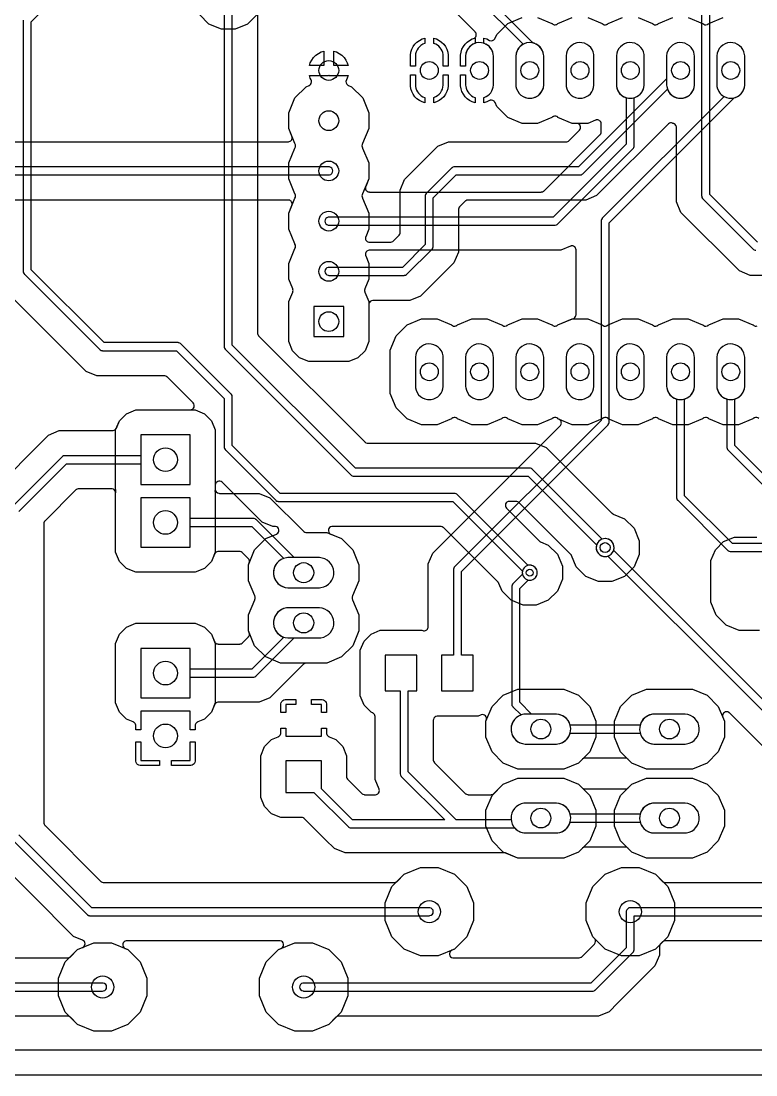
# Model space of a CAD drawing. Header units: millimetres. Extents: x 0 to 92.7, y 0 to 94.9.
# Drawn here: x 18.7 to 55.9, y 0 to 53.3 of the extents above; entities that cross this region are included whole.
import ezdxf

# ---------------------------------------------------------------- set-up
doc = ezdxf.new("R2010")
doc.units = ezdxf.units.MM

msp = doc.modelspace()

# ---------------------------------------------------------------- linework, layer by layer
at = {"layer": '16_copper'}
for points in [[(39.286, 56.947), (44.111, 52.121), (44.088, 52.109, 0.250487), (43.746, 51.539), (43.746, 50.061), (43.753, 49.993, 0.906348), (45.154, 50.061), (45.154, 51.539), (45.147, 51.607, 0.276738), (44.687, 52.168), (44.621, 52.188), (44.615, 52.189), (44.615, 52.189), (44.609, 52.195, 0.018024), (44.6, 52.207), (44.594, 52.214), (39.514, 57.294)], [(18.847, 53.34), (18.847, 40.64), (18.848, 40.63), (18.848, 40.62, 0.132342), (18.885, 40.521), (18.891, 40.515, 0.018024), (18.9, 40.503), (18.906, 40.496), (22.716, 36.686), (22.724, 36.68), (22.731, 36.673, 0.132344), (22.828, 36.629), (22.836, 36.629, 0.018059), (22.851, 36.628), (22.86, 36.627), (26.586, 36.627), (29.007, 34.206), (29.007, 31.75), (29.008, 31.74), (29.008, 31.73, 0.132342), (29.045, 31.631), (29.051, 31.625, 0.018024), (29.06, 31.613), (29.066, 31.606), (31.606, 29.066), (31.614, 29.06), (31.621, 29.053, 0.132344), (31.718, 29.009), (31.726, 29.009, 0.018059), (31.741, 29.008), (31.75, 29.007), (40.556, 29.007), (44.08, 25.482), (44.078, 25.474, 0.493144), (44.475, 25.022), (44.524, 25.028, 1), (44.376, 25.772), (44.368, 25.77), (40.784, 29.354), (40.776, 29.36), (40.769, 29.367, 0.132344), (40.672, 29.411), (40.664, 29.411, 0.018059), (40.649, 29.412), (40.64, 29.413), (31.834, 29.413), (29.413, 31.834), (29.413, 34.29), (29.412, 34.3), (29.412, 34.31, 0.132342), (29.375, 34.409), (29.369, 34.415, 0.018024), (29.36, 34.427), (29.354, 34.434), (26.814, 36.974), (26.806, 36.98), (26.799, 36.987, 0.132344), (26.702, 37.031), (26.694, 37.031, 0.018059), (26.679, 37.032), (26.67, 37.033), (22.944, 37.033), (19.253, 40.724), (19.253, 53.256), (22.944, 56.947)], [(71.696, 40.437), (55.587, 40.437), (55.046, 40.661), (52.091, 43.616), (51.867, 44.157), (51.867, 47.919), (51.867, 47.92), (51.867, 47.92, 0.087944), (51.854, 47.99), (51.846, 48.006), (51.839, 48.021, 0.141685), (51.748, 48.103), (51.732, 48.11), (51.731, 48.11), (51.73, 48.111, 0.037715), (51.696, 48.119), (51.681, 48.121), (51.66, 48.129, 0.260385), (51.463, 48.106), (51.46, 48.104), (51.458, 48.102), (51.45, 48.095), (51.439, 48.085), (47.824, 44.471), (47.283, 44.247), (46.668, 44.247), (46.663, 44.248), (46.659, 44.247), (46.654, 44.248), (41.334, 44.248), (41.324, 44.247), (41.314, 44.247, 0.132342), (41.215, 44.209), (41.209, 44.204, 0.018024), (41.197, 44.194), (41.19, 44.188), (40.902, 43.9), (40.895, 43.892), (40.888, 43.885, 0.132344), (40.845, 43.788), (40.844, 43.78, 0.018059), (40.843, 43.765), (40.842, 43.756), (40.842, 41.617), (40.618, 41.076), (38.934, 39.392), (38.393, 39.168), (36.517, 39.168), (36.516, 39.168), (36.516, 39.168, 0.366019), (36.317, 38.997), (36.314, 38.965), (36.314, 37.093), (36.121, 36.627), (35.763, 36.269), (35.297, 36.076), (33.283, 36.076), (32.817, 36.269), (32.459, 36.627), (32.266, 37.093), (32.266, 39.107), (32.468, 39.594), (32.471, 39.604), (32.475, 39.613, 0.132341), (32.478, 39.719), (32.475, 39.727, 0.018104), (32.471, 39.741), (32.471, 39.742), (32.469, 39.746), (32.469, 39.747), (32.468, 39.75), (32.266, 40.237), (32.266, 41.043), (32.578, 41.795), (32.578, 41.795, 0.290674), (32.58, 42.02), (32.578, 42.024), (32.266, 42.777), (32.266, 43.583), (32.578, 44.335), (32.578, 44.335, 0.257634), (32.593, 44.539), (32.584, 44.553), (32.578, 44.564), (32.266, 45.317), (32.266, 46.123), (32.578, 46.875), (32.578, 46.875, 0.290674), (32.58, 47.1), (32.578, 47.104), (32.266, 47.857), (32.266, 48.663), (32.574, 49.407), (33.143, 49.976), (33.3, 50.041), (33.307, 50.045, 0.378372), (33.415, 50.291), (33.412, 50.3), (33.409, 50.308), (33.406, 50.313), (33.403, 50.321), (33.356, 50.413), (33.311, 50.55), (34.243, 50.55), (34.244, 50.55), (34.245, 50.55, 0.037338), (34.28, 50.553), (34.29, 50.556), (34.303, 50.553, 0.002034), (34.305, 50.553), (34.337, 50.55), (35.269, 50.55), (35.224, 50.413), (35.177, 50.321, 0.390782), (35.252, 50.055), (35.26, 50.051), (35.267, 50.046), (35.273, 50.044), (35.28, 50.041), (35.437, 49.976), (36.006, 49.407), (36.314, 48.663), (36.314, 47.857), (36.002, 47.105), (36.002, 47.105, 0.290646), (36, 46.88), (36.002, 46.876), (36.314, 46.123), (36.314, 45.317), (36.002, 44.565), (36.002, 44.565, 0.257636), (35.987, 44.361), (35.996, 44.347), (36.002, 44.336), (36.314, 43.583), (36.314, 42.777), (36.155, 42.393), (36.153, 42.389), (36.152, 42.385), (36.152, 42.384), (36.151, 42.384, 0.46906), (36.31, 42.115), (36.326, 42.114), (36.336, 42.112), (36.339, 42.113), (36.343, 42.112), (37.406, 42.112), (37.416, 42.113), (37.426, 42.113, 0.132342), (37.525, 42.151), (37.531, 42.156), (37.537, 42.16), (37.538, 42.161), (37.538, 42.161), (37.543, 42.166), (37.55, 42.172), (37.838, 42.46), (37.845, 42.468), (37.852, 42.475, 0.132344), (37.895, 42.572), (37.896, 42.58, 0.018059), (37.897, 42.595), (37.898, 42.604), (37.898, 44.743), (38.122, 45.284), (39.806, 46.968), (40.347, 47.192), (46.295, 47.192), (46.305, 47.193), (46.315, 47.193, 0.132342), (46.414, 47.231), (46.42, 47.236), (46.426, 47.24), (46.427, 47.241), (46.427, 47.241), (46.431, 47.246), (46.438, 47.252), (46.962, 47.775), (46.968, 47.782, 0.651678), (46.818, 48.122), (46.597, 48.122), (45.872, 48.423), (45.864, 48.431, 0.294201), (45.649, 48.476), (45.633, 48.471), (45.632, 48.47), (45.631, 48.47, 0.039183), (45.601, 48.452), (45.576, 48.431), (45.568, 48.423), (44.843, 48.122), (44.057, 48.122), (43.332, 48.423), (42.777, 48.978), (42.695, 49.175), (42.691, 49.183, 0.378372), (42.445, 49.29), (42.436, 49.287), (42.428, 49.284), (42.422, 49.281), (42.415, 49.278), (42.278, 49.208), (42.135, 49.162), (42.135, 49.429), (42.147, 49.432, 0.303347), (42.614, 50.061), (42.614, 51.539), (42.607, 51.607, 0.906348), (41.206, 51.539), (41.206, 51.025), (40.952, 51.025), (40.952, 51.579), (40.976, 51.728), (41.022, 51.872), (41.091, 52.006), (41.179, 52.128), (41.286, 52.235), (41.408, 52.323), (41.542, 52.392), (41.606, 52.413, 0.508864), (41.708, 52.725), (41.705, 52.729), (41.702, 52.733), (41.696, 52.74), (41.687, 52.75), (38.819, 55.617)], [(53.137, 54.526), (53.137, 44.45), (53.138, 44.44), (53.138, 44.43, 0.132342), (53.175, 44.331), (53.181, 44.325, 0.018024), (53.19, 44.313), (53.196, 44.306), (55.736, 41.766), (55.744, 41.76), (55.751, 41.753, 0.132344), (55.848, 41.709), (55.856, 41.709, 0.018059), (55.871, 41.708), (55.88, 41.707)], [(29.008, 54.203), (29.008, 36.83), (29.009, 36.819), (29.009, 36.809, 0.132639), (29.047, 36.71), (29.052, 36.704), (29.056, 36.699), (29.061, 36.694), (29.067, 36.687), (35.417, 30.337), (35.425, 30.33), (35.433, 30.323, 0.132636), (35.529, 30.28), (35.537, 30.279), (35.543, 30.278), (35.551, 30.278), (35.56, 30.278), (44.366, 30.278), (47.83, 26.814), (47.815, 26.759, 0.493143), (48.29, 26.217), (48.349, 26.225, 1), (48.171, 27.115), (48.116, 27.1), (44.593, 30.623), (44.585, 30.63), (44.577, 30.637, 0.132636), (44.481, 30.68), (44.473, 30.681), (44.467, 30.682), (44.459, 30.682), (44.45, 30.682), (35.644, 30.682), (29.412, 36.914), (29.412, 54.203)], [(30.682, 53.621), (30.682, 37.524), (30.683, 37.514), (30.683, 37.504, 0.132342), (30.721, 37.405), (30.726, 37.399, 0.018024), (30.736, 37.387), (30.742, 37.38), (36.11, 32.012), (36.118, 32.005), (36.125, 31.998, 0.132344), (36.222, 31.955), (36.23, 31.954, 0.018059), (36.245, 31.953), (36.254, 31.952), (44.743, 31.952), (45.284, 31.728), (48.602, 28.41), (48.606, 28.407), (48.61, 28.402, 0.043887), (48.639, 28.381), (48.651, 28.375), (48.66, 28.37), (48.664, 28.368), (48.668, 28.366), (49.236, 28.131), (49.721, 27.646), (49.983, 27.013), (49.983, 26.327), (49.721, 25.694), (49.236, 25.209), (48.603, 24.947), (47.917, 24.947), (47.284, 25.209), (46.799, 25.694), (46.564, 26.262), (46.561, 26.267), (46.559, 26.273, 0.043889), (46.541, 26.304), (46.532, 26.314), (46.526, 26.322), (46.523, 26.325), (46.52, 26.328), (43.9, 28.948), (43.892, 28.955), (43.885, 28.962, 0.132344), (43.788, 29.005), (43.78, 29.006, 0.018059), (43.765, 29.007), (43.756, 29.008), (43.416, 29.008), (43.407, 29.007, 0.651699), (43.273, 28.661), (44.933, 27.001), (44.937, 26.997), (44.941, 26.993, 0.043887), (44.97, 26.972), (44.982, 26.965), (44.991, 26.96), (44.994, 26.959), (44.998, 26.957), (45.384, 26.797), (45.847, 26.334), (46.098, 25.728), (46.098, 25.072), (45.847, 24.466), (45.384, 24.003), (44.778, 23.752), (44.122, 23.752), (43.516, 24.003), (43.053, 24.466), (42.893, 24.852), (42.89, 24.857), (42.888, 24.862, 0.043889), (42.87, 24.893), (42.861, 24.903), (42.855, 24.911), (42.852, 24.914), (42.849, 24.917), (40.089, 27.677), (40.082, 27.684), (40.074, 27.691, 0.132344), (39.978, 27.734), (39.969, 27.735, 0.018059), (39.955, 27.736), (39.946, 27.737), (34.472, 27.737), (34.458, 27.736), (34.445, 27.735, 0.704923), (34.365, 27.361), (34.369, 27.359), (34.373, 27.356), (34.382, 27.352), (34.394, 27.346), (34.933, 27.123), (35.505, 26.551), (35.814, 25.804), (35.814, 24.996), (35.496, 24.228), (35.489, 24.216, 0.220875), (35.49, 24.041), (35.496, 24.031), (35.814, 23.264), (35.814, 22.456), (35.505, 21.709), (34.933, 21.137), (34.186, 20.828), (31.854, 20.828), (31.107, 21.137), (30.535, 21.709), (30.226, 22.456), (30.226, 23.264), (30.544, 24.032), (30.551, 24.044, 0.220879), (30.55, 24.219), (30.544, 24.229), (30.226, 24.996), (30.226, 25.804), (30.535, 26.551), (31.107, 27.123), (31.646, 27.346), (31.658, 27.352), (31.67, 27.358, 0.70493), (31.6, 27.734), (31.596, 27.735), (31.592, 27.735), (31.582, 27.736), (31.568, 27.737), (31.457, 27.737), (30.916, 27.961), (28.902, 29.975), (28.895, 29.981, 0.651678), (28.555, 29.831), (28.555, 29.612), (28.552, 29.605, 0.078446), (28.538, 29.544), (28.537, 29.536), (28.537, 29.526), (28.537, 29.516, 0.039624), (28.542, 29.48), (28.545, 29.473, 0.016792), (28.549, 29.459), (28.552, 29.45), (28.555, 29.443), (28.555, 26.437), (28.362, 25.971), (28.004, 25.613), (27.538, 25.42), (24.532, 25.42), (24.066, 25.613), (23.708, 25.971), (23.515, 26.437), (23.515, 29.44), (23.515, 29.44), (23.515, 29.441, 0.366019), (23.344, 29.64), (23.312, 29.643), (21.649, 29.643), (21.639, 29.642), (21.629, 29.642, 0.132342), (21.53, 29.604), (21.524, 29.599, 0.018024), (21.512, 29.589), (21.505, 29.583), (19.947, 28.025), (19.94, 28.017), (19.933, 28.01, 0.132344), (19.89, 27.913), (19.889, 27.905, 0.018059), (19.888, 27.89), (19.887, 27.881), (19.887, 12.759), (19.888, 12.749), (19.888, 12.739, 0.132342), (19.926, 12.64), (19.931, 12.634, 0.018024), (19.941, 12.622), (19.947, 12.615), (22.775, 9.787), (22.783, 9.78), (22.79, 9.773, 0.132344), (22.887, 9.73), (22.895, 9.729, 0.018059), (22.91, 9.728), (22.919, 9.727), (37.597, 9.727), (37.607, 9.728), (37.617, 9.728, 0.132342), (37.716, 9.766), (37.723, 9.771, 0.018024), (37.734, 9.781), (37.741, 9.787), (38.104, 10.15), (38.925, 10.49), (39.815, 10.49), (40.636, 10.15), (41.265, 9.521), (41.605, 8.7), (41.605, 7.81), (41.265, 6.989), (40.636, 6.36), (40.511, 6.308), (40.499, 6.302), (40.487, 6.296, 0.70493), (40.556, 5.92), (40.561, 5.92), (40.565, 5.919), (40.575, 5.918), (40.589, 5.917), (46.931, 5.917), (46.941, 5.918), (46.951, 5.918, 0.132342), (47.05, 5.956), (47.056, 5.961, 0.018024), (47.068, 5.971), (47.075, 5.977), (47.717, 6.619), (47.718, 6.62), (47.718, 6.621, 0.366016), (47.738, 6.882), (47.717, 6.907), (47.635, 6.989), (47.295, 7.81), (47.295, 8.7), (47.635, 9.521), (48.264, 10.15), (49.085, 10.49), (49.975, 10.49), (50.796, 10.15), (51.159, 9.787), (51.167, 9.78), (51.174, 9.773, 0.132344), (51.271, 9.73), (51.279, 9.729, 0.018059), (51.294, 9.728), (51.303, 9.727), (73.318, 9.727)], [(17.167, 29.409), (20.121, 32.363), (20.662, 32.587), (23.367, 32.587), (23.381, 32.589), (23.395, 32.589, 0.222878), (23.54, 32.684), (23.541, 32.687), (23.543, 32.69), (23.548, 32.699), (23.554, 32.713), (23.708, 33.084), (24.066, 33.442), (24.532, 33.635), (27.291, 33.635), (27.3, 33.636, 0.651699), (27.435, 33.982), (26.119, 35.297), (26.112, 35.304), (26.104, 35.311, 0.132344), (26.008, 35.354), (25.999, 35.355, 0.018059), (25.985, 35.356), (25.976, 35.357), (22.567, 35.357), (22.026, 35.581), (17.801, 39.806)], [(56.024, 33.191, 0.294382), (55.809, 33.236), (55.793, 33.231), (55.792, 33.23), (55.791, 33.23, 0.039181), (55.761, 33.212), (55.736, 33.191), (55.728, 33.183), (55.003, 32.882), (54.217, 32.882), (53.492, 33.183), (53.484, 33.191, 0.294382), (53.269, 33.236), (53.253, 33.231), (53.252, 33.23), (53.251, 33.23, 0.039181), (53.221, 33.212), (53.196, 33.191), (53.188, 33.183), (52.463, 32.882), (51.677, 32.882), (50.952, 33.183), (50.944, 33.191, 0.294382), (50.729, 33.236), (50.713, 33.231), (50.712, 33.23), (50.711, 33.23, 0.039181), (50.681, 33.212), (50.656, 33.191), (50.648, 33.183), (49.923, 32.882), (49.137, 32.882), (48.412, 33.183), (48.404, 33.191, 0.294382), (48.189, 33.236), (48.173, 33.231), (48.172, 33.23), (48.171, 33.23, 0.039181), (48.141, 33.212), (48.116, 33.191), (48.108, 33.183), (47.383, 32.882), (46.597, 32.882), (45.872, 33.183), (45.864, 33.191, 0.294382), (45.649, 33.236), (45.633, 33.231), (45.632, 33.23), (45.631, 33.23, 0.039181), (45.601, 33.212), (45.576, 33.191), (45.568, 33.183), (44.843, 32.882), (44.057, 32.882), (43.332, 33.183), (43.324, 33.191, 0.294382), (43.109, 33.236), (43.093, 33.231), (43.092, 33.23), (43.091, 33.23, 0.039181), (43.061, 33.212), (43.036, 33.191), (43.028, 33.183), (42.303, 32.882), (41.517, 32.882), (40.792, 33.183), (40.784, 33.191, 0.294382), (40.569, 33.236), (40.553, 33.231), (40.552, 33.23), (40.551, 33.23, 0.039181), (40.521, 33.212), (40.496, 33.191), (40.488, 33.183), (39.763, 32.882), (38.977, 32.882), (38.252, 33.183), (37.697, 33.738), (37.396, 34.463), (37.396, 36.657), (37.697, 37.382), (38.252, 37.937), (38.977, 38.238), (39.763, 38.238), (40.488, 37.937), (40.496, 37.929, 0.294201), (40.711, 37.884), (40.727, 37.889), (40.728, 37.89), (40.729, 37.89, 0.039183), (40.759, 37.908), (40.784, 37.929), (40.792, 37.937), (41.517, 38.238), (42.303, 38.238), (43.028, 37.937), (43.036, 37.929, 0.294201), (43.251, 37.884), (43.267, 37.889), (43.268, 37.89), (43.269, 37.89, 0.039183), (43.299, 37.908), (43.324, 37.929), (43.332, 37.937), (44.057, 38.238), (44.843, 38.238), (45.568, 37.937), (45.576, 37.929, 0.294201), (45.791, 37.884), (45.807, 37.889), (45.808, 37.89), (45.809, 37.89, 0.039183), (45.839, 37.908), (45.864, 37.929), (45.872, 37.937), (46.597, 38.238), (47.383, 38.238), (48.108, 37.937), (48.116, 37.929, 0.294201), (48.331, 37.884), (48.347, 37.889), (48.348, 37.89), (48.349, 37.89, 0.039183), (48.379, 37.908), (48.404, 37.929), (48.412, 37.937), (49.137, 38.238), (49.923, 38.238), (50.648, 37.937), (50.656, 37.929, 0.294201), (50.871, 37.884), (50.887, 37.889), (50.888, 37.89), (50.889, 37.89, 0.039183), (50.919, 37.908), (50.944, 37.929), (50.952, 37.937), (51.677, 38.238), (52.463, 38.238), (53.188, 37.937), (53.196, 37.929, 0.294201), (53.411, 37.884), (53.427, 37.889), (53.428, 37.89), (53.429, 37.89, 0.039183), (53.459, 37.908), (53.484, 37.929), (53.492, 37.937), (54.217, 38.238), (55.003, 38.238), (55.728, 37.937), (55.736, 37.929, 0.294201), (55.951, 37.884)], [(18.617, 28.491), (21.039, 30.913), (24.785, 30.913), (24.785, 29.865), (27.285, 29.865), (27.285, 32.365), (24.785, 32.365), (24.785, 31.317), (20.955, 31.317), (20.944, 31.316), (20.934, 31.316, 0.132639), (20.835, 31.278), (20.829, 31.273), (20.824, 31.269), (20.819, 31.264), (20.812, 31.258), (18.272, 28.718)], [(18.272, 11.922), (22.082, 8.112), (22.09, 8.105), (22.098, 8.098, 0.132636), (22.194, 8.055), (22.202, 8.054), (22.208, 8.053), (22.216, 8.053), (22.225, 8.053), (39.37, 8.053), (39.405, 8.056, 0.847945), (39.401, 8.455), (39.37, 8.457), (22.309, 8.457), (18.617, 12.149)], [(15.934, 5.917), (21.087, 5.917), (21.097, 5.918), (21.107, 5.918, 0.132342), (21.206, 5.956), (21.213, 5.961, 0.018024), (21.224, 5.971), (21.231, 5.977), (21.594, 6.34), (21.844, 6.444), (21.853, 6.448, 0.651743), (21.844, 6.819), (21.391, 7.007), (17.167, 11.231)], [(73.025, 8.457), (49.53, 8.457), (49.529, 8.457), (49.528, 8.457, 0.3669), (49.33, 8.286), (49.328, 8.255), (49.328, 6.434), (47.541, 4.647), (33.02, 4.647), (32.985, 4.644, 0.847945), (32.989, 4.245), (33.02, 4.243), (47.625, 4.243), (47.636, 4.244), (47.646, 4.244, 0.132639), (47.745, 4.282), (47.751, 4.287), (47.756, 4.291), (47.761, 4.296), (47.768, 4.302), (49.673, 6.207), (49.68, 6.215), (49.687, 6.223, 0.132636), (49.73, 6.319), (49.731, 6.327), (49.732, 6.333), (49.732, 6.341), (49.732, 6.35), (49.732, 8.053), (72.941, 8.053)], [(72.331, 6.783), (51.303, 6.783), (51.293, 6.782), (51.283, 6.782, 0.132342), (51.184, 6.744), (51.177, 6.739, 0.018024), (51.166, 6.729), (51.159, 6.723), (51.062, 6.626), (51.055, 6.618), (51.048, 6.611, 0.132344), (51.005, 6.514), (51.004, 6.506, 0.018059), (51.003, 6.491), (51.002, 6.482), (51.002, 6.057), (50.778, 5.516), (50.335, 5.073), (50.335, 5.073), (48.902, 3.64), (48.902, 3.64), (48.459, 3.197), (47.918, 2.973), (34.793, 2.973), (34.783, 2.972), (34.773, 2.972, 0.132342), (34.674, 2.934), (34.667, 2.929, 0.018024), (34.656, 2.919), (34.649, 2.913), (34.286, 2.55), (33.465, 2.21), (32.575, 2.21), (31.754, 2.55), (31.125, 3.179), (30.785, 4), (30.785, 4.89), (31.125, 5.711), (31.754, 6.34), (31.879, 6.392), (31.891, 6.398), (31.903, 6.404, 0.70493), (31.834, 6.78), (31.829, 6.78), (31.825, 6.781), (31.815, 6.782), (31.801, 6.783), (24.079, 6.783), (24.065, 6.782), (24.052, 6.781, 0.704925), (23.972, 6.406), (23.976, 6.404), (23.979, 6.402), (23.989, 6.398), (24.001, 6.392), (24.126, 6.34), (24.755, 5.711), (25.095, 4.89), (25.095, 4), (24.755, 3.179), (24.126, 2.55), (23.305, 2.21), (22.415, 2.21), (21.594, 2.55), (21.231, 2.913), (21.223, 2.92), (21.216, 2.927, 0.132344), (21.119, 2.97), (21.111, 2.971, 0.018059), (21.096, 2.972), (21.087, 2.973), (14.947, 2.973)], [(15.24, 4.243), (22.86, 4.243), (22.895, 4.246, 0.847945), (22.891, 4.645), (22.86, 4.647), (15.324, 4.647)]]:
    msp.add_lwpolyline(points, format="xyb", dxfattribs=at)
for points in [[(55.964, 42.113), (53.543, 44.534), (53.543, 54.61)], [(56.068, 22.479), (55.029, 22.479), (54.376, 22.75), (53.875, 23.25), (53.605, 23.903), (53.605, 26.013), (53.831, 26.559), (54.249, 26.977), (54.795, 27.203), (55.931, 27.203)], [(1.473, 1.27), (91.217, 1.27)]]:
    msp.add_lwpolyline(points, dxfattribs=at)
for points in [[(38.412, 51.025), (38.412, 51.579), (38.436, 51.728), (38.482, 51.872), (38.551, 52.006), (38.639, 52.128), (38.746, 52.235), (38.868, 52.323), (39.002, 52.392), (39.145, 52.438), (39.145, 52.171), (39.133, 52.168, 0.303347), (38.666, 51.539), (38.666, 51.025)], [(40.074, 51.025), (40.074, 51.539), (40.067, 51.607, 0.276738), (39.607, 52.168), (39.595, 52.171), (39.595, 52.438), (39.738, 52.392), (39.872, 52.323), (39.994, 52.235), (40.101, 52.128), (40.189, 52.006), (40.258, 51.872), (40.304, 51.728), (40.328, 51.579), (40.328, 51.025)], [(38.111, 40.439), (38.121, 40.439, 0.132639), (38.22, 40.477), (38.226, 40.482), (38.231, 40.486), (38.236, 40.491), (38.243, 40.497), (39.513, 41.767), (39.52, 41.775), (39.527, 41.783, 0.132636), (39.57, 41.879), (39.571, 41.887), (39.572, 41.893), (39.572, 41.901), (39.572, 41.91), (39.572, 44.366), (40.724, 45.518), (46.973, 45.518), (46.975, 45.517, 0.21862), (47.134, 45.576), (51.409, 49.852), (51.433, 49.795, 0.780408), (52.774, 50.061), (52.774, 51.539), (52.767, 51.607, 0.906348), (51.366, 51.539), (51.366, 50.383), (46.905, 45.922), (40.64, 45.922), (40.629, 45.921), (40.619, 45.921, 0.132639), (40.52, 45.883), (40.514, 45.878), (40.509, 45.874), (40.504, 45.869), (40.497, 45.863), (39.227, 44.593), (39.22, 44.585), (39.213, 44.577, 0.132636), (39.17, 44.481), (39.169, 44.473), (39.168, 44.467), (39.168, 44.459), (39.168, 44.45), (39.168, 41.994), (38.016, 40.842), (34.29, 40.842), (34.255, 40.839, 0.847945), (34.259, 40.44), (34.29, 40.438), (38.1, 40.438)], [(47.093, 49.399, 0.357806), (47.694, 50.061), (47.694, 51.539), (47.687, 51.607, 0.906348), (46.286, 51.539), (46.286, 50.061), (46.293, 49.993, 0.385742), (47.025, 49.392)], [(49.633, 49.399, 0.357806), (50.234, 50.061), (50.234, 51.539), (50.227, 51.607, 0.906348), (48.826, 51.539), (48.826, 50.061), (48.833, 49.993, 0.385742), (49.565, 49.392)], [(54.713, 49.399, 0.357806), (55.314, 50.061), (55.314, 51.539), (55.307, 51.607, 0.906348), (53.906, 51.539), (53.906, 50.061), (53.913, 49.993, 0.385742), (54.645, 49.392)], [(39.002, 49.208), (38.868, 49.277), (38.746, 49.365), (38.639, 49.472), (38.551, 49.594), (38.482, 49.728), (38.436, 49.872), (38.412, 50.021), (38.412, 50.575), (38.666, 50.575), (38.666, 50.061), (38.673, 49.993, 0.276738), (39.133, 49.432), (39.145, 49.429), (39.145, 49.162)], [(39.595, 49.429), (39.607, 49.432, 0.303347), (40.074, 50.061), (40.074, 50.575), (40.328, 50.575), (40.328, 50.021), (40.304, 49.872), (40.258, 49.728), (40.189, 49.594), (40.101, 49.472), (39.994, 49.365), (39.872, 49.277), (39.738, 49.208), (39.595, 49.162)], [(41.542, 49.208), (41.408, 49.277), (41.286, 49.365), (41.179, 49.472), (41.091, 49.594), (41.022, 49.728), (40.976, 49.872), (40.952, 50.021), (40.952, 50.575), (41.206, 50.575), (41.206, 50.061), (41.213, 49.993, 0.276738), (41.673, 49.432), (41.685, 49.429), (41.685, 49.162)], [(39.473, 34.159, 0.357806), (40.074, 34.821), (40.074, 36.299), (40.067, 36.367, 0.906348), (38.666, 36.299), (38.666, 34.821), (38.673, 34.753, 0.385742), (39.405, 34.152)], [(42.013, 34.159, 0.357806), (42.614, 34.821), (42.614, 36.299), (42.607, 36.367, 0.906348), (41.206, 36.299), (41.206, 34.821), (41.213, 34.753, 0.385742), (41.945, 34.152)], [(44.553, 34.159, 0.357806), (45.154, 34.821), (45.154, 36.299), (45.147, 36.367, 0.906348), (43.746, 36.299), (43.746, 34.821), (43.753, 34.753, 0.385742), (44.485, 34.152)], [(47.093, 34.159, 0.357806), (47.694, 34.821), (47.694, 36.299), (47.687, 36.367, 0.906348), (46.286, 36.299), (46.286, 34.821), (46.293, 34.753, 0.385742), (47.025, 34.152)], [(49.633, 34.159, 0.357806), (50.234, 34.821), (50.234, 36.299), (50.227, 36.367, 0.906348), (48.826, 36.299), (48.826, 34.821), (48.833, 34.753, 0.385742), (49.565, 34.152)], [(52.173, 34.159, 0.357806), (52.774, 34.821), (52.774, 36.299), (52.767, 36.367, 0.906348), (51.366, 36.299), (51.366, 34.821), (51.373, 34.753, 0.385742), (52.105, 34.152)], [(54.713, 34.159, 0.357806), (55.314, 34.821), (55.314, 36.299), (55.307, 36.367, 0.906348), (53.906, 36.299), (53.906, 34.821), (53.913, 34.753, 0.385742), (54.645, 34.152)], [(33.894, 24.645, 0.906347), (33.819, 26.162), (32.221, 26.162), (32.146, 26.155, 0.906347), (32.221, 24.638), (33.819, 24.638)], [(33.894, 22.105, 0.906347), (33.819, 23.622), (32.221, 23.622), (32.146, 23.615, 0.906347), (32.221, 22.098), (33.819, 22.098)], [(24.785, 18.395), (24.785, 17.445), (24.531, 17.445), (24.531, 17.665), (24.53, 17.679), (24.529, 17.694, 0.222878), (24.434, 17.838), (24.431, 17.839), (24.428, 17.841), (24.419, 17.846), (24.406, 17.853), (24.066, 17.993), (23.708, 18.351), (23.515, 18.817), (23.515, 21.823), (23.708, 22.289), (24.066, 22.647), (24.532, 22.84), (27.538, 22.84), (28.004, 22.647), (28.362, 22.289), (28.555, 21.823), (28.555, 18.817), (28.362, 18.351), (28.004, 17.993), (27.664, 17.853), (27.652, 17.846), (27.639, 17.84, 0.222881), (27.542, 17.697), (27.541, 17.693), (27.541, 17.69), (27.54, 17.68), (27.539, 17.665), (27.539, 17.445), (27.285, 17.445), (27.285, 18.395)], [(45.875, 16.743, 0.906347), (45.801, 18.244), (44.219, 18.244), (44.145, 18.237, 0.906347), (44.219, 16.736), (45.801, 16.736)], [(52.375, 16.743, 0.906347), (52.301, 18.244), (50.719, 18.244), (50.645, 18.237, 0.906347), (50.719, 16.736), (52.301, 16.736)], [(45.875, 12.243, 0.906347), (45.801, 13.744), (44.219, 13.744), (44.145, 13.737, 0.906347), (44.219, 12.236), (45.801, 12.236)], [(52.375, 12.243, 0.906347), (52.301, 13.744), (50.719, 13.744), (50.645, 13.737, 0.906347), (50.719, 12.236), (52.301, 12.236)]]:
    msp.add_lwpolyline(points, format="xyb", close=True, dxfattribs=at)
for points in [[(33.311, 51.05), (33.356, 51.187), (33.428, 51.328), (33.521, 51.457), (33.633, 51.569), (33.762, 51.662), (33.903, 51.734), (34.04, 51.779), (34.04, 51.05)], [(34.54, 51.05), (34.54, 51.779), (34.677, 51.734), (34.818, 51.662), (34.947, 51.569), (35.059, 51.457), (35.152, 51.328), (35.224, 51.187), (35.269, 51.05)], [(35.044, 38.854), (33.536, 38.854), (33.536, 37.346), (35.044, 37.346)], [(27.285, 29.19), (24.785, 29.19), (24.785, 26.69), (27.285, 26.69)], [(27.285, 21.57), (24.785, 21.57), (24.785, 19.07), (27.285, 19.07)], [(43.853, 15.466), (43.109, 15.774), (42.54, 16.343), (42.232, 17.087), (42.232, 17.893), (42.54, 18.637), (43.109, 19.206), (43.853, 19.514), (46.167, 19.514), (46.91, 19.206), (47.48, 18.637), (47.788, 17.893), (47.788, 17.087), (47.48, 16.343), (46.91, 15.774), (46.167, 15.466)], [(50.353, 15.466), (49.609, 15.774), (49.04, 16.343), (48.732, 17.087), (48.732, 17.893), (49.04, 18.637), (49.609, 19.206), (50.353, 19.514), (52.667, 19.514), (53.411, 19.206), (53.98, 18.637), (54.288, 17.893), (54.288, 17.087), (53.98, 16.343), (53.411, 15.774), (52.667, 15.466)], [(24.752, 15.641), (24.687, 15.658), (24.629, 15.692), (24.582, 15.739), (24.548, 15.797), (24.531, 15.862), (24.531, 16.845), (24.785, 16.845), (24.785, 15.895), (25.735, 15.895), (25.735, 15.641)], [(26.335, 15.641), (26.335, 15.895), (27.285, 15.895), (27.285, 16.845), (27.539, 16.845), (27.539, 15.862), (27.522, 15.797), (27.488, 15.739), (27.441, 15.692), (27.383, 15.658), (27.318, 15.641)], [(43.853, 10.966), (43.109, 11.274), (42.54, 11.843), (42.232, 12.587), (42.232, 13.393), (42.54, 14.136), (43.109, 14.706), (43.853, 15.014), (46.167, 15.014), (46.91, 14.706), (47.48, 14.136), (47.788, 13.393), (47.788, 12.587), (47.48, 11.843), (46.91, 11.274), (46.167, 10.966)], [(50.353, 10.966), (49.609, 11.274), (49.04, 11.843), (48.732, 12.587), (48.732, 13.393), (49.04, 14.136), (49.609, 14.706), (50.353, 15.014), (52.667, 15.014), (53.411, 14.706), (53.98, 14.136), (54.288, 13.393), (54.288, 12.587), (53.98, 11.843), (53.411, 11.274), (52.667, 10.966)]]:
    msp.add_lwpolyline(points, close=True, dxfattribs=at)
at = {"layer": '1_copper'}
for points in [[(9.232, 47.192), (32.237, 47.192), (32.242, 47.193), (32.248, 47.193, 0.469056), (32.435, 47.443), (32.43, 47.457), (32.428, 47.467), (32.427, 47.468), (32.427, 47.468), (32.426, 47.47), (32.425, 47.473), (32.266, 47.857), (32.266, 48.663), (32.574, 49.407), (33.143, 49.976), (33.3, 50.041), (33.307, 50.045, 0.378372), (33.415, 50.291), (33.412, 50.3), (33.409, 50.308), (33.406, 50.313), (33.403, 50.321), (33.356, 50.413), (33.311, 50.55), (34.243, 50.55), (34.244, 50.55), (34.245, 50.55, 0.037338), (34.28, 50.553), (34.29, 50.556), (34.303, 50.553, 0.002034), (34.305, 50.553), (34.337, 50.55), (35.269, 50.55), (35.224, 50.413), (35.177, 50.321, 0.390782), (35.252, 50.055), (35.26, 50.051), (35.267, 50.046), (35.273, 50.044), (35.28, 50.041), (35.437, 49.976), (36.006, 49.407), (36.314, 48.663), (36.314, 47.857), (36.002, 47.105), (36.002, 47.105, 0.290646), (36, 46.88), (36.002, 46.876), (36.314, 46.123), (36.314, 45.317), (36.155, 44.933), (36.153, 44.928), (36.151, 44.924, 0.46906), (36.31, 44.655), (36.326, 44.654), (36.336, 44.652), (36.339, 44.653), (36.343, 44.652), (45.026, 44.652), (45.036, 44.653), (45.046, 44.653, 0.132342), (45.145, 44.691), (45.151, 44.696, 0.018024), (45.163, 44.706), (45.17, 44.712), (47.998, 47.54), (48.005, 47.548), (48.012, 47.555, 0.132344), (48.055, 47.652), (48.056, 47.66, 0.018059), (48.057, 47.675), (48.058, 47.684), (48.058, 48.098), (48.057, 48.103), (48.057, 48.108, 0.469056), (47.807, 48.295), (47.793, 48.291), (47.783, 48.288), (47.78, 48.286), (47.777, 48.285), (47.383, 48.122), (46.597, 48.122), (45.872, 48.423), (45.864, 48.431, 0.294382), (45.649, 48.476), (45.633, 48.471), (45.632, 48.47), (45.631, 48.47, 0.039181), (45.601, 48.452), (45.576, 48.431), (45.568, 48.423), (44.843, 48.122), (44.057, 48.122), (43.332, 48.423), (42.777, 48.978), (42.695, 49.175), (42.691, 49.183, 0.378369), (42.445, 49.29), (42.436, 49.287), (42.428, 49.284), (42.422, 49.281), (42.415, 49.278), (42.278, 49.208), (42.135, 49.162), (42.135, 49.429), (42.147, 49.432, 0.303347), (42.614, 50.061), (42.614, 51.539), (42.607, 51.607, 0.276738), (42.147, 52.168), (42.135, 52.171), (42.135, 52.438), (42.278, 52.392), (42.415, 52.322), (42.423, 52.319, 0.378369), (42.68, 52.396), (42.685, 52.405), (42.689, 52.412), (42.691, 52.418), (42.695, 52.425), (42.777, 52.622), (43.332, 53.177), (44.057, 53.478)], [(44.843, 53.478), (45.568, 53.177), (45.576, 53.169, 0.294201), (45.791, 53.124), (45.807, 53.129), (45.808, 53.13), (45.809, 53.13, 0.039183), (45.839, 53.148), (45.864, 53.169), (45.872, 53.177), (46.597, 53.478)], [(47.383, 53.478), (48.108, 53.177), (48.116, 53.169, 0.294382), (48.331, 53.124), (48.347, 53.129), (48.348, 53.13), (48.349, 53.13, 0.039181), (48.379, 53.148), (48.404, 53.169), (48.412, 53.177), (49.137, 53.478)], [(49.923, 53.478), (50.648, 53.177), (50.656, 53.169, 0.294382), (50.871, 53.124), (50.887, 53.129), (50.888, 53.13), (50.889, 53.13, 0.039181), (50.919, 53.148), (50.944, 53.169), (50.952, 53.177), (51.677, 53.478)], [(52.463, 53.478), (53.188, 53.177), (53.196, 53.169, 0.294201), (53.411, 53.124), (53.427, 53.129), (53.428, 53.13), (53.429, 53.13, 0.039183), (53.459, 53.148), (53.484, 53.169), (53.492, 53.177), (54.217, 53.478)], [(9.609, 45.518), (34.29, 45.518), (34.325, 45.521, 0.847945), (34.321, 45.92), (34.29, 45.922), (9.525, 45.922)], [(61.396, 11.451), (54.539, 18.307), (54.529, 18.316), (54.519, 18.325, 0.70493), (54.198, 18.116), (54.199, 18.112), (54.2, 18.108), (54.204, 18.099), (54.208, 18.086), (54.288, 17.893), (54.288, 17.087), (53.98, 16.343), (53.411, 15.774), (52.667, 15.466), (50.353, 15.466), (49.609, 15.774), (49.426, 15.957), (49.419, 15.964), (49.411, 15.971, 0.132344), (49.315, 16.014), (49.307, 16.015, 0.018067), (49.292, 16.016), (49.283, 16.017), (47.237, 16.017), (47.227, 16.016), (47.217, 16.016, 0.132338), (47.118, 15.978), (47.112, 15.973, 0.018024), (47.101, 15.963), (47.094, 15.957), (46.91, 15.774), (46.167, 15.466), (43.853, 15.466), (43.109, 15.774), (42.54, 16.343), (42.232, 17.087), (42.232, 17.893), (42.252, 17.942, 0.668184), (41.987, 18.207), (41.845, 18.148), (39.776, 18.148), (39.776, 18.148), (39.775, 18.148, 0.366019), (39.576, 17.978), (39.573, 17.945), (39.573, 15.934), (39.574, 15.924), (39.574, 15.914, 0.132342), (39.612, 15.815), (39.617, 15.809, 0.018024), (39.627, 15.798), (39.633, 15.791), (41.191, 14.233), (41.198, 14.226), (41.206, 14.219, 0.132344), (41.302, 14.176), (41.311, 14.175, 0.018059), (41.325, 14.174), (41.334, 14.173), (42.493, 14.173), (42.503, 14.174), (42.513, 14.174, 0.132342), (42.612, 14.212), (42.618, 14.217, 0.018024), (42.629, 14.227), (42.636, 14.233), (43.109, 14.706), (43.853, 15.014), (46.167, 15.014), (46.91, 14.706), (47.094, 14.523), (47.101, 14.516), (47.109, 14.509, 0.132344), (47.205, 14.466), (47.213, 14.465, 0.018067), (47.228, 14.464), (47.237, 14.463), (49.283, 14.463), (49.293, 14.464), (49.303, 14.464, 0.132338), (49.402, 14.502), (49.408, 14.507, 0.018024), (49.419, 14.517), (49.426, 14.523), (49.609, 14.706), (50.353, 15.014), (52.667, 15.014), (53.411, 14.706), (53.98, 14.136), (54.288, 13.393), (54.288, 12.587), (53.98, 11.843), (53.411, 11.274), (52.667, 10.966), (50.353, 10.966), (49.609, 11.274), (49.426, 11.457), (49.419, 11.464), (49.411, 11.471, 0.132344), (49.315, 11.514), (49.307, 11.515, 0.018067), (49.292, 11.516), (49.283, 11.517), (47.237, 11.517), (47.227, 11.516), (47.217, 11.516, 0.132338), (47.118, 11.478), (47.112, 11.473, 0.018024), (47.101, 11.463), (47.094, 11.457), (46.91, 11.274), (46.167, 10.966), (43.853, 10.966), (43.261, 11.211), (43.255, 11.213), (43.25, 11.216, 0.04389), (43.216, 11.224), (43.202, 11.225), (43.192, 11.227), (43.188, 11.226), (43.183, 11.227), (35.115, 11.227), (34.574, 11.451), (34.131, 11.894), (33.066, 12.958), (33.058, 12.965), (33.051, 12.972, 0.132344), (32.955, 13.015), (32.946, 13.016, 0.018059), (32.932, 13.017), (32.922, 13.018), (31.866, 13.018), (31.399, 13.211), (31.042, 13.569), (30.849, 14.035), (30.849, 16.141), (31.042, 16.607), (31.399, 16.965), (31.739, 17.105), (31.752, 17.112), (31.765, 17.118, 0.222881), (31.862, 17.261), (31.862, 17.265), (31.863, 17.268), (31.863, 17.278), (31.865, 17.293), (31.865, 17.532), (32.119, 17.532), (32.119, 17.132), (33.922, 17.132), (33.922, 17.532), (34.175, 17.532), (34.175, 17.293), (34.177, 17.279), (34.178, 17.264, 0.222878), (34.272, 17.12), (34.275, 17.119), (34.278, 17.117), (34.287, 17.112), (34.301, 17.105), (34.641, 16.965), (34.998, 16.607), (35.191, 16.141), (35.191, 15.084), (35.192, 15.074), (35.193, 15.064, 0.132342), (35.23, 14.965), (35.235, 14.959, 0.018024), (35.245, 14.948), (35.251, 14.94), (35.959, 14.233), (35.966, 14.226), (35.974, 14.219, 0.132344), (36.07, 14.176), (36.079, 14.175, 0.018059), (36.093, 14.174), (36.102, 14.173), (36.643, 14.173), (36.648, 14.174), (36.653, 14.173, 0.469056), (36.841, 14.423), (36.836, 14.438), (36.833, 14.448), (36.832, 14.451), (36.831, 14.454), (36.627, 14.947), (36.627, 18.124), (36.626, 18.138), (36.625, 18.153, 0.222878), (36.53, 18.297), (36.527, 18.299), (36.524, 18.3), (36.515, 18.305), (36.501, 18.312), (36.429, 18.342), (36.071, 18.699), (35.878, 19.166), (35.878, 21.474), (36.071, 21.941), (36.429, 22.298), (36.895, 22.491), (39.001, 22.491), (39.038, 22.476, 0.484392), (39.316, 22.632), (39.317, 22.647), (39.319, 22.657), (39.319, 22.66), (39.319, 22.664), (39.319, 25.845), (39.543, 26.386), (45.987, 32.831), (45.99, 32.835), (45.994, 32.838, 0.469058), (45.95, 33.147), (45.937, 33.154), (45.928, 33.159), (45.925, 33.16), (45.921, 33.162), (45.872, 33.183), (45.864, 33.191, 0.294382), (45.649, 33.236), (45.633, 33.231), (45.632, 33.23), (45.631, 33.23, 0.039181), (45.601, 33.212), (45.576, 33.191), (45.568, 33.183), (44.843, 32.882), (44.057, 32.882), (43.332, 33.183), (43.324, 33.191, 0.294382), (43.109, 33.236), (43.093, 33.231), (43.092, 33.23), (43.091, 33.23, 0.039181), (43.061, 33.212), (43.036, 33.191), (43.028, 33.183), (42.303, 32.882), (41.517, 32.882), (40.792, 33.183), (40.784, 33.191, 0.294382), (40.569, 33.236), (40.553, 33.231), (40.552, 33.23), (40.551, 33.23, 0.039181), (40.521, 33.212), (40.496, 33.191), (40.488, 33.183), (39.763, 32.882), (38.977, 32.882), (38.252, 33.183), (37.697, 33.738), (37.396, 34.463), (37.396, 36.657), (37.697, 37.382), (38.252, 37.937), (38.977, 38.238), (39.763, 38.238), (40.488, 37.937), (40.496, 37.929, 0.294201), (40.711, 37.884), (40.727, 37.889), (40.728, 37.89), (40.729, 37.89, 0.039183), (40.759, 37.908), (40.784, 37.929), (40.792, 37.937), (41.517, 38.238), (42.303, 38.238), (43.028, 37.937), (43.036, 37.929, 0.294201), (43.251, 37.884), (43.267, 37.889), (43.268, 37.89), (43.269, 37.89, 0.039183), (43.299, 37.908), (43.324, 37.929), (43.332, 37.937), (44.057, 38.238), (44.843, 38.238), (45.568, 37.937), (45.576, 37.929, 0.294201), (45.791, 37.884), (45.807, 37.889), (45.808, 37.89), (45.809, 37.89, 0.039183), (45.839, 37.908), (45.864, 37.929), (45.872, 37.937), (46.601, 38.24), (46.602, 38.24), (46.619, 38.241, 0.319275), (46.784, 38.409), (46.787, 38.441), (46.787, 41.724), (46.786, 41.729), (46.787, 41.734, 0.469056), (46.537, 41.922), (46.522, 41.917), (46.512, 41.914), (46.509, 41.913), (46.506, 41.912), (46.013, 41.708), (36.343, 41.708), (36.338, 41.707), (36.332, 41.707, 0.469056), (36.145, 41.457), (36.15, 41.443), (36.152, 41.433), (36.153, 41.432), (36.153, 41.432), (36.154, 41.43), (36.155, 41.427), (36.314, 41.043), (36.314, 40.237), (36.112, 39.75), (36.111, 39.746), (36.11, 39.743), (36.108, 39.738, 0.142843), (36.102, 39.625), (36.105, 39.617, 0.018104), (36.109, 39.603), (36.112, 39.594), (36.314, 39.107), (36.314, 37.093), (36.121, 36.627), (35.763, 36.269), (35.297, 36.076), (33.283, 36.076), (32.817, 36.269), (32.459, 36.627), (32.266, 37.093), (32.266, 39.107), (32.468, 39.594), (32.471, 39.604), (32.475, 39.613, 0.132341), (32.478, 39.719), (32.475, 39.727, 0.018104), (32.471, 39.741), (32.471, 39.742), (32.469, 39.746), (32.469, 39.747), (32.468, 39.75), (32.266, 40.237), (32.266, 41.043), (32.578, 41.795), (32.578, 41.795, 0.290674), (32.58, 42.02), (32.578, 42.024), (32.266, 42.777), (32.266, 43.583), (32.425, 43.967), (32.427, 43.972), (32.429, 43.976, 0.46906), (32.27, 44.245), (32.254, 44.246), (32.244, 44.248), (32.241, 44.247), (32.237, 44.248), (10.219, 44.248)], [(67.225, 26.872), (54.694, 26.872), (52.272, 29.294), (52.272, 34.182), (52.307, 34.192, 0.303347), (52.774, 34.821), (52.774, 36.299), (52.767, 36.367, 0.906348), (51.366, 36.299), (51.366, 34.821), (51.373, 34.753, 0.276738), (51.833, 34.192), (51.868, 34.182), (51.868, 29.21), (51.869, 29.199), (51.869, 29.189, 0.132639), (51.907, 29.09), (51.912, 29.084), (51.916, 29.079), (51.921, 29.074), (51.927, 29.067), (54.467, 26.527), (54.475, 26.52), (54.483, 26.513, 0.132636), (54.579, 26.47), (54.587, 26.469), (54.593, 26.468), (54.601, 26.468), (54.61, 26.468), (67.293, 26.468)], [(57.234, 29.412), (54.812, 31.834), (54.812, 34.182), (54.847, 34.192, 0.303347), (55.314, 34.821), (55.314, 36.299), (55.307, 36.367, 0.906348), (53.906, 36.299), (53.906, 34.821), (53.913, 34.753, 0.276738), (54.373, 34.192), (54.408, 34.182), (54.408, 31.75), (54.409, 31.739), (54.409, 31.729, 0.132639), (54.447, 31.63), (54.452, 31.624), (54.456, 31.619), (54.461, 31.614), (54.467, 31.607), (57.007, 29.067)], [(62.314, 12.903), (48.691, 26.527), (48.705, 26.581, 1), (47.815, 26.759), (47.807, 26.7, 0.532614), (48.403, 26.239), (62.086, 12.556)]]:
    msp.add_lwpolyline(points, format="xyb", dxfattribs=at)
for points in [[(30.671, 53.634), (30.186, 53.149), (29.553, 52.887), (28.867, 52.887), (28.234, 53.149), (27.749, 53.634)], [(1.473, 1.27), (91.217, 1.27)]]:
    msp.add_lwpolyline(points, dxfattribs=at)
for points in [[(38.412, 51.025), (38.412, 51.579), (38.436, 51.728), (38.482, 51.872), (38.551, 52.006), (38.639, 52.128), (38.746, 52.235), (38.868, 52.323), (39.002, 52.392), (39.145, 52.438), (39.145, 52.171), (39.133, 52.168, 0.303347), (38.666, 51.539), (38.666, 51.025)], [(40.074, 51.025), (40.074, 51.539), (40.067, 51.607, 0.276738), (39.607, 52.168), (39.595, 52.171), (39.595, 52.438), (39.738, 52.392), (39.872, 52.323), (39.994, 52.235), (40.101, 52.128), (40.189, 52.006), (40.258, 51.872), (40.304, 51.728), (40.328, 51.579), (40.328, 51.025)], [(40.952, 51.025), (40.952, 51.579), (40.976, 51.728), (41.022, 51.872), (41.091, 52.006), (41.179, 52.128), (41.286, 52.235), (41.408, 52.323), (41.542, 52.392), (41.685, 52.438), (41.685, 52.171), (41.673, 52.168, 0.303347), (41.206, 51.539), (41.206, 51.025)], [(45.731, 42.979), (45.741, 42.979, 0.132639), (45.84, 43.017), (45.846, 43.022), (45.851, 43.026), (45.856, 43.031), (45.863, 43.037), (49.673, 46.847), (49.68, 46.855), (49.687, 46.863, 0.132636), (49.73, 46.959), (49.731, 46.967), (49.732, 46.973), (49.732, 46.981), (49.732, 46.99), (49.732, 49.422), (49.767, 49.432, 0.303347), (50.234, 50.061), (50.234, 51.539), (50.227, 51.607, 0.906348), (48.826, 51.539), (48.826, 50.061), (48.833, 49.993, 0.276738), (49.293, 49.432), (49.328, 49.422), (49.328, 47.074), (45.636, 43.382), (34.29, 43.382), (34.255, 43.379, 0.847945), (34.259, 42.98), (34.29, 42.978), (45.72, 42.978)], [(41.592, 21.222), (40.995, 21.222), (40.995, 25.468), (48.404, 32.876), (48.41, 32.884), (48.417, 32.891, 0.132344), (48.461, 32.988), (48.461, 32.996, 0.018059), (48.462, 33.011), (48.463, 33.02), (48.463, 43.096), (54.754, 49.386), (54.76, 49.394), (54.767, 49.401), (54.772, 49.408), (54.774, 49.411), (54.781, 49.412), (54.847, 49.432, 0.303347), (55.314, 50.061), (55.314, 51.539), (55.307, 51.607, 0.906348), (53.906, 51.539), (53.906, 50.061), (53.913, 49.993, 0.224557), (54.248, 49.491), (54.271, 49.479), (48.116, 43.324), (48.11, 43.316), (48.103, 43.309, 0.132344), (48.059, 43.212), (48.059, 43.204, 0.018059), (48.058, 43.189), (48.057, 43.18), (48.057, 33.104), (40.648, 25.696), (40.642, 25.688), (40.635, 25.681, 0.132344), (40.591, 25.584), (40.591, 25.576, 0.018059), (40.59, 25.561), (40.589, 25.552), (40.589, 21.222), (39.992, 21.222), (39.992, 19.419), (41.592, 19.419)], [(44.553, 49.399, 0.357806), (45.154, 50.061), (45.154, 51.539), (45.147, 51.607, 0.906348), (43.746, 51.539), (43.746, 50.061), (43.753, 49.993, 0.385742), (44.485, 49.392)], [(47.093, 49.399, 0.357806), (47.694, 50.061), (47.694, 51.539), (47.687, 51.607, 0.906348), (46.286, 51.539), (46.286, 50.061), (46.293, 49.993, 0.385742), (47.025, 49.392)], [(52.173, 49.399, 0.357806), (52.774, 50.061), (52.774, 51.539), (52.767, 51.607, 0.906348), (51.366, 51.539), (51.366, 50.061), (51.373, 49.993, 0.385742), (52.105, 49.392)], [(39.002, 49.208), (38.868, 49.277), (38.746, 49.365), (38.639, 49.472), (38.551, 49.594), (38.482, 49.728), (38.436, 49.872), (38.412, 50.021), (38.412, 50.575), (38.666, 50.575), (38.666, 50.061), (38.673, 49.993, 0.276738), (39.133, 49.432), (39.145, 49.429), (39.145, 49.162)], [(39.595, 49.429), (39.607, 49.432, 0.303347), (40.074, 50.061), (40.074, 50.575), (40.328, 50.575), (40.328, 50.021), (40.304, 49.872), (40.258, 49.728), (40.189, 49.594), (40.101, 49.472), (39.994, 49.365), (39.872, 49.277), (39.738, 49.208), (39.595, 49.162)], [(41.542, 49.208), (41.408, 49.277), (41.286, 49.365), (41.179, 49.472), (41.091, 49.594), (41.022, 49.728), (40.976, 49.872), (40.952, 50.021), (40.952, 50.575), (41.206, 50.575), (41.206, 50.061), (41.213, 49.993, 0.276738), (41.673, 49.432), (41.685, 49.429), (41.685, 49.162)], [(39.473, 34.159, 0.357806), (40.074, 34.821), (40.074, 36.299), (40.067, 36.367, 0.906348), (38.666, 36.299), (38.666, 34.821), (38.673, 34.753, 0.385742), (39.405, 34.152)], [(42.013, 34.159, 0.357806), (42.614, 34.821), (42.614, 36.299), (42.607, 36.367, 0.906348), (41.206, 36.299), (41.206, 34.821), (41.213, 34.753, 0.385742), (41.945, 34.152)], [(44.553, 34.159, 0.357806), (45.154, 34.821), (45.154, 36.299), (45.147, 36.367, 0.906348), (43.746, 36.299), (43.746, 34.821), (43.753, 34.753, 0.385742), (44.485, 34.152)], [(47.093, 34.159, 0.357806), (47.694, 34.821), (47.694, 36.299), (47.687, 36.367, 0.906348), (46.286, 36.299), (46.286, 34.821), (46.293, 34.753, 0.385742), (47.025, 34.152)], [(49.633, 34.159, 0.357806), (50.234, 34.821), (50.234, 36.299), (50.227, 36.367, 0.906348), (48.826, 36.299), (48.826, 34.821), (48.833, 34.753, 0.385742), (49.565, 34.152)], [(24.785, 18.395), (24.785, 17.445), (24.531, 17.445), (24.531, 17.665), (24.53, 17.679), (24.529, 17.694, 0.222878), (24.434, 17.838), (24.431, 17.839), (24.428, 17.841), (24.419, 17.846), (24.406, 17.853), (24.066, 17.993), (23.708, 18.351), (23.515, 18.817), (23.515, 21.823), (23.708, 22.289), (24.066, 22.647), (24.532, 22.84), (27.538, 22.84), (28.004, 22.647), (28.362, 22.289), (28.515, 21.919), (28.522, 21.906), (28.528, 21.893, 0.222881), (28.671, 21.796), (28.674, 21.795), (28.678, 21.795), (28.688, 21.794), (28.703, 21.793), (29.786, 21.793), (29.796, 21.794), (29.806, 21.794, 0.132342), (29.905, 21.832), (29.911, 21.837, 0.018024), (29.922, 21.847), (29.929, 21.853), (30.22, 22.143), (30.229, 22.154), (30.239, 22.165, 0.222881), (30.274, 22.334), (30.273, 22.337), (30.272, 22.34), (30.268, 22.35), (30.264, 22.365), (30.226, 22.456), (30.226, 23.264), (30.544, 24.032), (30.551, 24.044, 0.220879), (30.55, 24.219), (30.544, 24.229), (30.226, 24.996), (30.226, 25.804), (30.264, 25.895, 0.260385), (30.241, 26.092), (30.238, 26.095), (30.237, 26.098), (30.23, 26.105), (30.22, 26.117), (29.929, 26.407), (29.922, 26.414), (29.914, 26.421, 0.132344), (29.818, 26.464), (29.809, 26.465, 0.018059), (29.795, 26.466), (29.786, 26.467), (28.703, 26.467), (28.689, 26.466), (28.674, 26.465, 0.185962), (28.547, 26.394), (28.543, 26.388), (28.539, 26.382), (28.53, 26.37, 0.008432), (28.526, 26.364), (28.522, 26.355), (28.515, 26.341), (28.362, 25.971), (28.004, 25.613), (27.538, 25.42), (24.532, 25.42), (24.066, 25.613), (23.708, 25.971), (23.515, 26.437), (23.515, 29.443), (23.518, 29.45, 0.078442), (23.532, 29.511), (23.533, 29.519), (23.533, 29.529), (23.533, 29.539, 0.039623), (23.528, 29.575), (23.525, 29.582, 0.016811), (23.521, 29.596), (23.518, 29.605), (23.515, 29.612), (23.515, 32.618), (23.708, 33.084), (24.066, 33.442), (24.532, 33.635), (27.538, 33.635), (28.004, 33.442), (28.362, 33.084), (28.555, 32.618), (28.555, 29.616), (28.555, 29.616), (28.555, 29.615, 0.366019), (28.726, 29.416), (28.758, 29.413), (30.773, 29.413), (31.314, 29.189), (33.012, 27.492), (33.02, 27.485), (33.027, 27.478, 0.132344), (33.123, 27.435), (33.132, 27.434, 0.018059), (33.146, 27.433), (33.156, 27.432), (34.186, 27.432), (34.933, 27.123), (35.505, 26.551), (35.814, 25.804), (35.814, 24.996), (35.496, 24.228), (35.489, 24.216, 0.220875), (35.49, 24.041), (35.496, 24.031), (35.814, 23.264), (35.814, 22.456), (35.505, 21.709), (34.933, 21.137), (34.186, 20.828), (33.156, 20.828), (33.145, 20.827), (33.135, 20.827, 0.132342), (33.036, 20.789), (33.03, 20.784, 0.018024), (33.019, 20.775), (33.012, 20.768), (31.314, 19.071), (30.773, 18.847), (28.703, 18.847), (28.689, 18.846), (28.674, 18.845, 0.222878), (28.53, 18.75), (28.528, 18.747), (28.526, 18.744), (28.522, 18.735), (28.515, 18.721), (28.362, 18.351), (28.004, 17.993), (27.664, 17.853), (27.652, 17.846), (27.639, 17.84, 0.222881), (27.542, 17.697), (27.541, 17.693), (27.541, 17.69), (27.54, 17.68), (27.539, 17.665), (27.539, 17.445), (27.285, 17.445), (27.285, 18.395)], [(33.894, 24.645, 0.906347), (33.819, 26.162), (32.545, 26.162), (30.624, 28.084), (30.616, 28.09), (30.609, 28.097, 0.132344), (30.512, 28.141), (30.504, 28.141, 0.018059), (30.489, 28.142), (30.48, 28.143), (27.285, 28.143), (27.285, 29.19), (24.785, 29.19), (24.785, 26.69), (27.285, 26.69), (27.285, 27.737), (30.396, 27.737), (32.011, 26.121), (32.001, 26.118, 0.820679), (32.221, 24.638), (33.819, 24.638)], [(45.875, 16.743, 0.276737), (46.475, 17.236), (46.49, 17.287), (50.03, 17.287), (50.045, 17.236, 0.303347), (50.719, 16.736), (52.301, 16.736), (52.375, 16.743, 0.906347), (52.301, 18.244), (50.719, 18.244), (50.645, 18.237, 0.276737), (50.045, 17.744), (50.03, 17.693), (46.49, 17.693), (46.475, 17.744, 0.303347), (45.801, 18.244), (44.543, 18.244), (43.943, 18.844), (43.943, 24.606), (44.368, 25.03), (44.376, 25.028, 1), (44.524, 25.772), (44.475, 25.778, 0.493144), (44.078, 25.326), (44.08, 25.318), (43.596, 24.834), (43.59, 24.826), (43.583, 24.819, 0.132344), (43.539, 24.722), (43.539, 24.714, 0.018059), (43.538, 24.699), (43.537, 24.69), (43.537, 18.76), (43.538, 18.75), (43.538, 18.74, 0.132342), (43.575, 18.641), (43.581, 18.635, 0.018024), (43.59, 18.623), (43.596, 18.616), (44.009, 18.203), (44.002, 18.201, 0.820679), (44.219, 16.736), (45.801, 16.736)], [(27.285, 20.117), (30.48, 20.117), (30.49, 20.118), (30.5, 20.118, 0.132342), (30.599, 20.155), (30.605, 20.161, 0.018024), (30.617, 20.17), (30.624, 20.176), (32.545, 22.098), (33.819, 22.098), (33.894, 22.105, 0.906347), (33.819, 23.622), (32.221, 23.622), (32.146, 23.615, 0.780408), (32.001, 22.142), (32.011, 22.139), (30.396, 20.523), (27.285, 20.523), (27.285, 21.57), (24.785, 21.57), (24.785, 19.07), (27.285, 19.07)], [(43.697, 12.483, 0.198913), (44.219, 12.236), (45.801, 12.236), (45.875, 12.243, 0.276737), (46.475, 12.736), (46.49, 12.787), (50.03, 12.787), (50.045, 12.736, 0.303347), (50.719, 12.236), (52.301, 12.236), (52.375, 12.243, 0.906347), (52.301, 13.744), (50.719, 13.744), (50.645, 13.737, 0.276737), (50.045, 13.244), (50.03, 13.193), (46.49, 13.193), (46.475, 13.244, 0.303347), (45.801, 13.744), (44.219, 13.744), (44.145, 13.737, 0.385742), (43.502, 12.953), (43.507, 12.903), (40.724, 12.903), (38.303, 15.324), (38.303, 19.419), (38.748, 19.419), (38.748, 21.222), (37.148, 21.222), (37.148, 19.419), (37.897, 19.419), (37.897, 15.24), (37.898, 15.23), (37.898, 15.22, 0.132342), (37.935, 15.121), (37.941, 15.115, 0.018024), (37.95, 15.103), (37.956, 15.096), (40.149, 12.903), (35.492, 12.903), (33.922, 14.474), (33.922, 15.888), (32.119, 15.888), (32.119, 14.288), (33.533, 14.288), (35.264, 12.556), (35.272, 12.55), (35.279, 12.543, 0.132344), (35.376, 12.499), (35.384, 12.499, 0.018059), (35.399, 12.498), (35.408, 12.497), (43.685, 12.497)], [(31.865, 18.332), (31.865, 18.765), (31.882, 18.83), (31.892, 18.848, 0.000047), (31.892, 18.848), (31.915, 18.888), (31.963, 18.935), (32.02, 18.969), (32.085, 18.986), (32.62, 18.986), (32.62, 18.732), (32.119, 18.732), (32.119, 18.332)]]:
    msp.add_lwpolyline(points, format="xyb", close=True, dxfattribs=at)
for points in [[(33.311, 51.05), (33.356, 51.187), (33.428, 51.328), (33.521, 51.457), (33.633, 51.569), (33.762, 51.662), (33.903, 51.734), (34.04, 51.779), (34.04, 51.05)], [(34.54, 51.05), (34.54, 51.779), (34.677, 51.734), (34.818, 51.662), (34.947, 51.569), (35.059, 51.457), (35.152, 51.328), (35.224, 51.187), (35.269, 51.05)], [(35.044, 38.854), (33.536, 38.854), (33.536, 37.346), (35.044, 37.346)], [(27.285, 32.365), (24.785, 32.365), (24.785, 29.865), (27.285, 29.865)], [(33.922, 18.332), (33.922, 18.732), (33.42, 18.732), (33.42, 18.986), (33.955, 18.986), (34.02, 18.969), (34.077, 18.935), (34.125, 18.888), (34.158, 18.83), (34.175, 18.765), (34.175, 18.332)], [(24.752, 15.641), (24.687, 15.658), (24.629, 15.692), (24.582, 15.739), (24.548, 15.797), (24.531, 15.862), (24.531, 16.845), (24.785, 16.845), (24.785, 15.895), (25.735, 15.895), (25.735, 15.641)], [(26.335, 15.641), (26.335, 15.895), (27.285, 15.895), (27.285, 16.845), (27.539, 16.845), (27.539, 15.862), (27.522, 15.797), (27.488, 15.739), (27.441, 15.692), (27.383, 15.658), (27.318, 15.641)], [(38.925, 6.02), (38.104, 6.36), (37.475, 6.989), (37.135, 7.81), (37.135, 8.7), (37.475, 9.521), (38.104, 10.15), (38.925, 10.49), (39.815, 10.49), (40.636, 10.15), (41.265, 9.521), (41.605, 8.7), (41.605, 7.81), (41.265, 6.989), (40.636, 6.36), (39.815, 6.02)], [(49.085, 6.02), (48.264, 6.36), (47.635, 6.989), (47.295, 7.81), (47.295, 8.7), (47.635, 9.521), (48.264, 10.15), (49.085, 10.49), (49.975, 10.49), (50.796, 10.15), (51.425, 9.521), (51.765, 8.7), (51.765, 7.81), (51.425, 6.989), (50.796, 6.36), (49.975, 6.02)], [(22.415, 2.21), (21.594, 2.55), (20.965, 3.179), (20.625, 4), (20.625, 4.89), (20.965, 5.711), (21.594, 6.34), (22.415, 6.68), (23.305, 6.68), (24.126, 6.34), (24.755, 5.711), (25.095, 4.89), (25.095, 4), (24.755, 3.179), (24.126, 2.55), (23.305, 2.21)], [(32.575, 2.21), (31.754, 2.55), (31.125, 3.179), (30.785, 4), (30.785, 4.89), (31.125, 5.711), (31.754, 6.34), (32.575, 6.68), (33.465, 6.68), (34.286, 6.34), (34.915, 5.711), (35.255, 4.89), (35.255, 4), (34.915, 3.179), (34.286, 2.55), (33.465, 2.21)]]:
    msp.add_lwpolyline(points, close=True, dxfattribs=at)
at = {"layer": 'drills_PTH'}
for centre, radius in [((34.29, 50.8), 0.5), ((39.37, 50.8), 0.45), ((41.91, 50.8), 0.45), ((44.45, 50.8), 0.45), ((46.99, 50.8), 0.45), ((49.53, 50.8), 0.45), ((52.07, 50.8), 0.45), ((54.61, 50.8), 0.45), ((34.29, 48.26), 0.5), ((34.29, 45.72), 0.5), ((34.29, 43.18), 0.5), ((34.29, 40.64), 0.5), ((34.29, 38.1), 0.5), ((39.37, 35.56), 0.45), ((41.91, 35.56), 0.45), ((44.45, 35.56), 0.45), ((46.99, 35.56), 0.45), ((49.53, 35.56), 0.45), ((52.07, 35.56), 0.45), ((54.61, 35.56), 0.45), ((26.035, 31.115), 0.6), ((26.035, 27.94), 0.6), ((33.02, 25.4), 0.508), ((33.02, 22.86), 0.508), ((26.035, 20.32), 0.6), ((26.035, 17.145), 0.6), ((45.01, 17.49), 0.5), ((51.51, 17.49), 0.5), ((45.01, 12.99), 0.5), ((51.51, 12.99), 0.5), ((39.37, 8.255), 0.559), ((49.53, 8.255), 0.559), ((22.86, 4.445), 0.559), ((33.02, 4.445), 0.559)]:
    msp.add_circle(centre, radius, dxfattribs=at)
at = {"layer": 'drills_via_1_16'}
for centre, radius in [((48.26, 26.67), 0.25), ((44.45, 25.4), 0.175)]:
    msp.add_circle(centre, radius, dxfattribs=at)
at = {"layer": 'outline'}
msp.add_lwpolyline([(0, 0), (92.69, 0), (92.69, 94.92), (0, 94.92), (0, 0)], close=True, dxfattribs=at)

doc.saveas('drawing.dxf')
